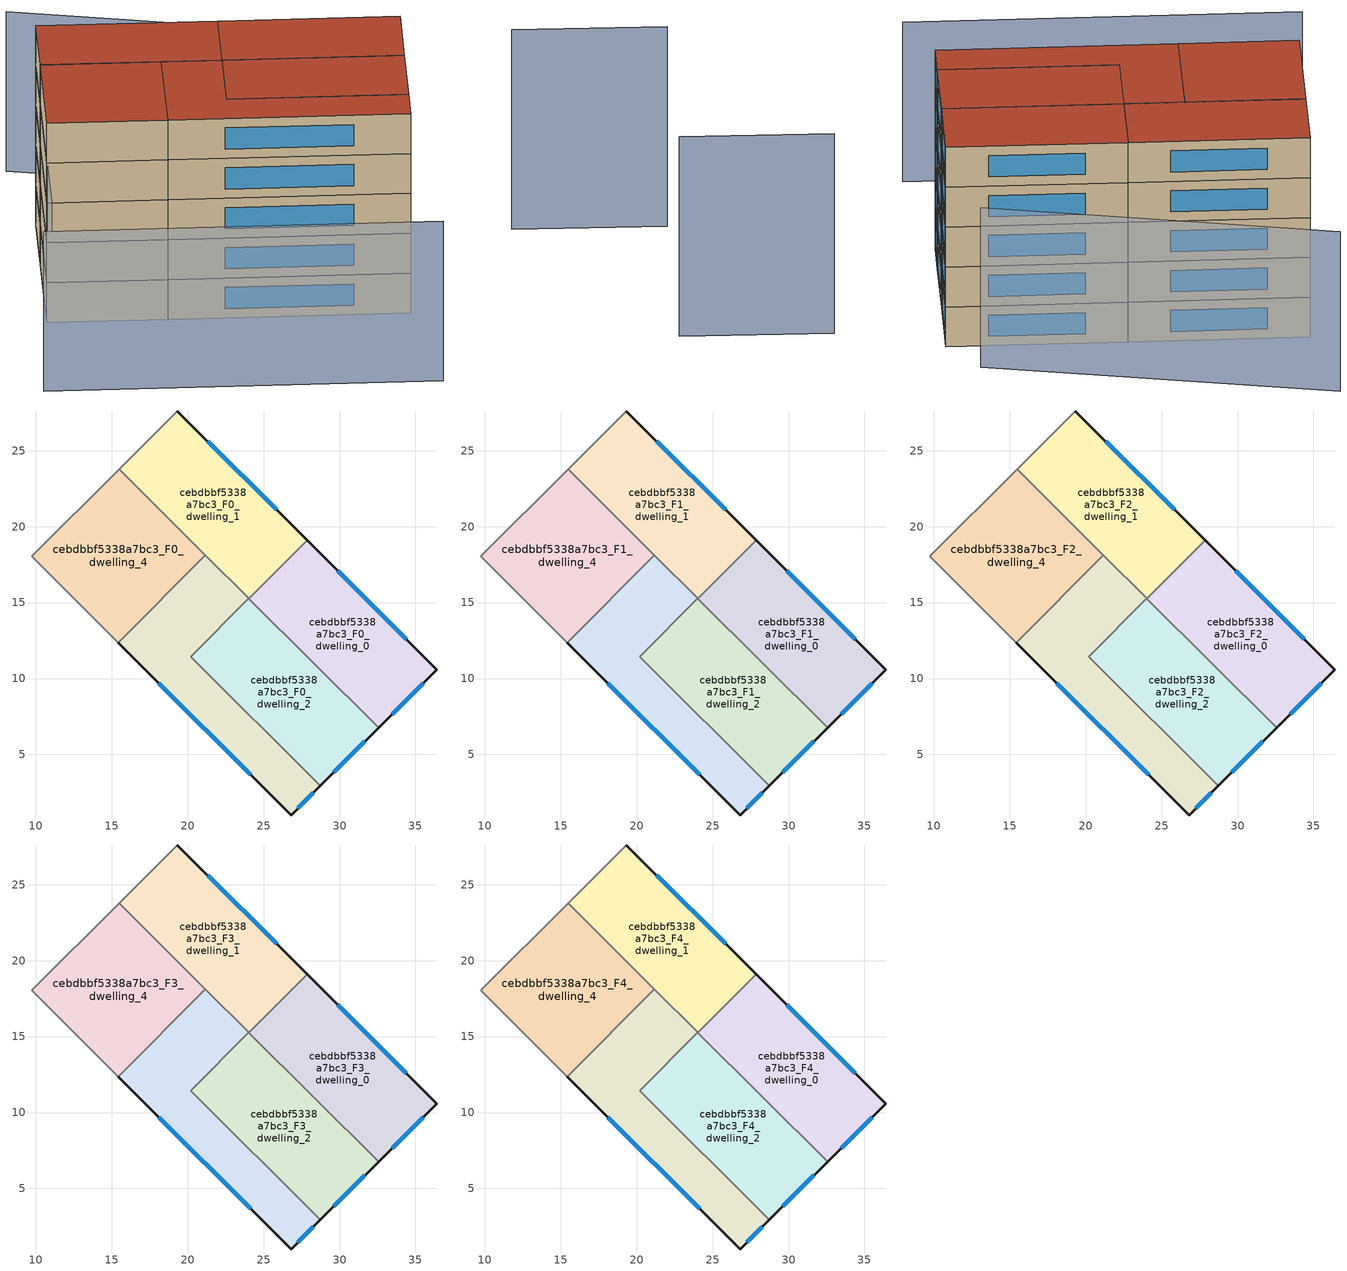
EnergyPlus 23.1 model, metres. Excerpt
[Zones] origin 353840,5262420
cebdbbf5338a7bc3_F0_dwelling_0
 floor ground (EU_floor_Construction): 36.41,10.58 32.57,6.75 24.03,15.27 27.86,19.11 z0
 wall outside (EU_wall_Construction): 32.57,6.75 36.41,10.58 27.86,19.11 z0:3
 wall to cebdbbf5338a7bc3_F0_dwelling_1 (EU_wall_Construction): 27.86,19.11 24.03,15.27 z0:3
 wall to cebdbbf5338a7bc3_F0_dwelling_2 (EU_wall_Construction): 24.03,15.27 32.57,6.75 z0:3
 window (EU_Window_Construction): 34.4,12.58 29.87,17.1 / 33.47,7.65 35.51,9.68 z0.7:2.3
cebdbbf5338a7bc3_F0_dwelling_1
 floor ground (EU_floor_Construction): 27.86,19.11 24.03,15.27 15.48,23.79 19.32,27.62 z0
 wall outside (EU_wall_Construction): 27.86,19.11 19.32,27.62 z0:3
 wall adiabatic (EU_wall_Construction): 19.32,27.62 15.48,23.79 z0:3
 wall to cebdbbf5338a7bc3_F0_dwelling_4 (EU_wall_Construction): 15.48,23.79 21.17,18.12 z0:3
 wall to cebdbbf5338a7bc3_F0_dwelling_3 (EU_wall_Construction): 21.17,18.12 24.02,15.28 z0:3
 wall to cebdbbf5338a7bc3_F0_dwelling_2 (EU_wall_Construction): 24.02,15.28 24.03,15.27 z0:3
 window (EU_Window_Construction): 25.85,21.1 21.33,25.62 z0.7:2.3
cebdbbf5338a7bc3_F0_dwelling_2
 floor ground (EU_floor_Construction): 32.57,6.75 28.73,2.92 20.19,11.44 24.02,15.28 z0
 wall outside (EU_wall_Construction): 28.73,2.92 32.57,6.75 z0:3
 wall to cebdbbf5338a7bc3_F0_dwelling_3 (EU_wall_Construction): 24.02,15.28 20.19,11.44 28.73,2.92 z0:3
 window (EU_Window_Construction): 29.63,3.82 31.67,5.85 z0.7:2.3
cebdbbf5338a7bc3_F0_dwelling_3
 floor ground (EU_floor_Construction): 24.02,15.28 20.19,11.44 28.73,2.92 26.81,1.01 15.43,12.36 21.17,18.12 z0
 wall outside (EU_wall_Construction): 15.43,12.36 26.81,1.01 28.73,2.92 z0:3
 wall to cebdbbf5338a7bc3_F0_dwelling_4 (EU_wall_Construction): 21.17,18.12 15.43,12.36 z0:3
 window (EU_Window_Construction): 27.26,1.46 28.28,2.47 / 18.1,9.7 24.14,3.68 z0.7:2.3
cebdbbf5338a7bc3_F0_dwelling_4
 floor ground (EU_floor_Construction): 21.17,18.12 15.43,12.36 9.72,18.05 15.48,23.79 z0
 wall adiabatic (EU_wall_Construction): 15.48,23.79 9.72,18.05 15.43,12.36 z0:3
cebdbbf5338a7bc3_F1_dwelling_0
 floor to cebdbbf5338a7bc3_F0_dwelling_0 (EU_floor_Construction): 36.41,10.58 32.57,6.75 24.03,15.27 27.86,19.11 z3
 wall outside (EU_wall_Construction): 32.57,6.75 36.41,10.58 27.86,19.11 z3:6
 wall to cebdbbf5338a7bc3_F1_dwelling_1 (EU_wall_Construction): 27.86,19.11 24.03,15.27 z3:6
 wall to cebdbbf5338a7bc3_F1_dwelling_2 (EU_wall_Construction): 24.03,15.27 32.57,6.75 z3:6
 window (EU_Window_Construction): 34.4,12.58 29.87,17.1 / 33.47,7.65 35.51,9.68 z3.7:5.3
cebdbbf5338a7bc3_F1_dwelling_1
 floor to cebdbbf5338a7bc3_F0_dwelling_1 (EU_floor_Construction): 27.86,19.11 24.03,15.27 15.48,23.79 19.32,27.62 z3
 wall outside (EU_wall_Construction): 27.86,19.11 19.32,27.62 z3:6
 wall adiabatic (EU_wall_Construction): 19.32,27.62 15.48,23.79 z3:6
 wall to cebdbbf5338a7bc3_F1_dwelling_4 (EU_wall_Construction): 15.48,23.79 21.17,18.12 z3:6
 wall to cebdbbf5338a7bc3_F1_dwelling_3 (EU_wall_Construction): 21.17,18.12 24.02,15.28 z3:6
 wall to cebdbbf5338a7bc3_F1_dwelling_2 (EU_wall_Construction): 24.02,15.28 24.03,15.27 z3:6
 window (EU_Window_Construction): 25.85,21.1 21.33,25.62 z3.7:5.3
cebdbbf5338a7bc3_F1_dwelling_2
 floor to cebdbbf5338a7bc3_F0_dwelling_2 (EU_floor_Construction): 32.57,6.75 28.73,2.92 20.19,11.44 24.02,15.28 z3
 wall outside (EU_wall_Construction): 28.73,2.92 32.57,6.75 z3:6
 wall to cebdbbf5338a7bc3_F1_dwelling_3 (EU_wall_Construction): 24.02,15.28 20.19,11.44 28.73,2.92 z3:6
 window (EU_Window_Construction): 29.63,3.82 31.67,5.85 z3.7:5.3
cebdbbf5338a7bc3_F1_dwelling_3
 floor to cebdbbf5338a7bc3_F0_dwelling_3 (EU_floor_Construction): 24.02,15.28 20.19,11.44 28.73,2.92 26.81,1.01 15.43,12.36 21.17,18.12 z3
 wall outside (EU_wall_Construction): 15.43,12.36 26.81,1.01 28.73,2.92 z3:6
 wall to cebdbbf5338a7bc3_F1_dwelling_4 (EU_wall_Construction): 21.17,18.12 15.43,12.36 z3:6
 window (EU_Window_Construction): 27.26,1.46 28.28,2.47 / 18.1,9.7 24.14,3.68 z3.7:5.3
cebdbbf5338a7bc3_F1_dwelling_4
 floor to cebdbbf5338a7bc3_F0_dwelling_4 (EU_floor_Construction): 21.17,18.12 15.43,12.36 9.72,18.05 15.48,23.79 z3
 wall adiabatic (EU_wall_Construction): 15.48,23.79 9.72,18.05 15.43,12.36 z3:6
cebdbbf5338a7bc3_F2_dwelling_0
 floor to cebdbbf5338a7bc3_F1_dwelling_0 (EU_floor_Construction): 36.41,10.58 32.57,6.75 24.03,15.27 27.86,19.11 z6
 wall outside (EU_wall_Construction): 32.57,6.75 36.41,10.58 27.86,19.11 z6:9
 wall to cebdbbf5338a7bc3_F2_dwelling_1 (EU_wall_Construction): 27.86,19.11 24.03,15.27 z6:9
 wall to cebdbbf5338a7bc3_F2_dwelling_2 (EU_wall_Construction): 24.03,15.27 32.57,6.75 z6:9
 window (EU_Window_Construction): 34.4,12.58 29.87,17.1 / 33.47,7.65 35.51,9.68 z6.7:8.3
cebdbbf5338a7bc3_F2_dwelling_1
 floor to cebdbbf5338a7bc3_F1_dwelling_1 (EU_floor_Construction): 27.86,19.11 24.03,15.27 15.48,23.79 19.32,27.62 z6
 wall outside (EU_wall_Construction): 27.86,19.11 19.32,27.62 z6:9
 wall adiabatic (EU_wall_Construction): 19.32,27.62 15.48,23.79 z6:9
 wall to cebdbbf5338a7bc3_F2_dwelling_4 (EU_wall_Construction): 15.48,23.79 21.17,18.12 z6:9
 wall to cebdbbf5338a7bc3_F2_dwelling_3 (EU_wall_Construction): 21.17,18.12 24.02,15.28 z6:9
 wall to cebdbbf5338a7bc3_F2_dwelling_2 (EU_wall_Construction): 24.02,15.28 24.03,15.27 z6:9
 window (EU_Window_Construction): 25.85,21.1 21.33,25.62 z6.7:8.3
cebdbbf5338a7bc3_F2_dwelling_2
 floor to cebdbbf5338a7bc3_F1_dwelling_2 (EU_floor_Construction): 32.57,6.75 28.73,2.92 20.19,11.44 24.02,15.28 z6
 wall outside (EU_wall_Construction): 28.73,2.92 32.57,6.75 z6:9
 wall to cebdbbf5338a7bc3_F2_dwelling_3 (EU_wall_Construction): 24.02,15.28 20.19,11.44 28.73,2.92 z6:9
 window (EU_Window_Construction): 29.63,3.82 31.67,5.85 z6.7:8.3
cebdbbf5338a7bc3_F2_dwelling_3
 floor to cebdbbf5338a7bc3_F1_dwelling_3 (EU_floor_Construction): 24.02,15.28 20.19,11.44 28.73,2.92 26.81,1.01 15.43,12.36 21.17,18.12 z6
 wall outside (EU_wall_Construction): 15.43,12.36 26.81,1.01 28.73,2.92 z6:9
 wall to cebdbbf5338a7bc3_F2_dwelling_4 (EU_wall_Construction): 21.17,18.12 15.43,12.36 z6:9
 window (EU_Window_Construction): 27.26,1.46 28.28,2.47 / 18.1,9.7 24.14,3.68 z6.7:8.3
cebdbbf5338a7bc3_F2_dwelling_4
 floor to cebdbbf5338a7bc3_F1_dwelling_4 (EU_floor_Construction): 21.17,18.12 15.43,12.36 9.72,18.05 15.48,23.79 z6
 wall adiabatic (EU_wall_Construction): 15.48,23.79 9.72,18.05 15.43,12.36 z6:9
cebdbbf5338a7bc3_F3_dwelling_0
 floor to cebdbbf5338a7bc3_F2_dwelling_0 (EU_floor_Construction): 36.41,10.58 32.57,6.75 24.03,15.27 27.86,19.11 z9
 wall outside (EU_wall_Construction): 32.57,6.75 36.41,10.58 27.86,19.11 z9:12
 wall to cebdbbf5338a7bc3_F3_dwelling_1 (EU_wall_Construction): 27.86,19.11 24.03,15.27 z9:12
 wall to cebdbbf5338a7bc3_F3_dwelling_2 (EU_wall_Construction): 24.03,15.27 32.57,6.75 z9:12
 window (EU_Window_Construction): 34.4,12.58 29.87,17.1 / 33.47,7.65 35.51,9.68 z9.7:11.3
cebdbbf5338a7bc3_F3_dwelling_1
 floor to cebdbbf5338a7bc3_F2_dwelling_1 (EU_floor_Construction): 27.86,19.11 24.03,15.27 15.48,23.79 19.32,27.62 z9
 wall outside (EU_wall_Construction): 27.86,19.11 19.32,27.62 z9:12
 wall adiabatic (EU_wall_Construction): 19.32,27.62 15.48,23.79 z9:12
 wall to cebdbbf5338a7bc3_F3_dwelling_4 (EU_wall_Construction): 15.48,23.79 21.17,18.12 z9:12
 wall to cebdbbf5338a7bc3_F3_dwelling_3 (EU_wall_Construction): 21.17,18.12 24.02,15.28 z9:12
 wall to cebdbbf5338a7bc3_F3_dwelling_2 (EU_wall_Construction): 24.02,15.28 24.03,15.27 z9:12
 window (EU_Window_Construction): 25.85,21.1 21.33,25.62 z9.7:11.3
cebdbbf5338a7bc3_F3_dwelling_2
 floor to cebdbbf5338a7bc3_F2_dwelling_2 (EU_floor_Construction): 32.57,6.75 28.73,2.92 20.19,11.44 24.02,15.28 z9
 wall outside (EU_wall_Construction): 28.73,2.92 32.57,6.75 z9:12
 wall to cebdbbf5338a7bc3_F3_dwelling_3 (EU_wall_Construction): 24.02,15.28 20.19,11.44 28.73,2.92 z9:12
 window (EU_Window_Construction): 29.63,3.82 31.67,5.85 z9.7:11.3
cebdbbf5338a7bc3_F3_dwelling_3
 floor to cebdbbf5338a7bc3_F2_dwelling_3 (EU_floor_Construction): 24.02,15.28 20.19,11.44 28.73,2.92 26.81,1.01 15.43,12.36 21.17,18.12 z9
 wall outside (EU_wall_Construction): 15.43,12.36 26.81,1.01 28.73,2.92 z9:12
 wall to cebdbbf5338a7bc3_F3_dwelling_4 (EU_wall_Construction): 21.17,18.12 15.43,12.36 z9:12
 window (EU_Window_Construction): 27.26,1.46 28.28,2.47 / 18.1,9.7 24.14,3.68 z9.7:11.3
cebdbbf5338a7bc3_F3_dwelling_4
 floor to cebdbbf5338a7bc3_F2_dwelling_4 (EU_floor_Construction): 21.17,18.12 15.43,12.36 9.72,18.05 15.48,23.79 z9
 wall adiabatic (EU_wall_Construction): 15.48,23.79 9.72,18.05 15.43,12.36 z9:12
cebdbbf5338a7bc3_F4_dwelling_0
 floor to cebdbbf5338a7bc3_F3_dwelling_0 (EU_floor_Construction): 36.41,10.58 32.57,6.75 24.03,15.27 27.86,19.11 z12
 wall outside (EU_wall_Construction): 32.57,6.75 36.41,10.58 27.86,19.11 z12:15
 wall to cebdbbf5338a7bc3_F4_dwelling_1 (EU_wall_Construction): 27.86,19.11 24.03,15.27 z12:15
 wall to cebdbbf5338a7bc3_F4_dwelling_2 (EU_wall_Construction): 24.03,15.27 32.57,6.75 z12:15
 window (EU_Window_Construction): 34.4,12.58 29.87,17.1 / 33.47,7.65 35.51,9.68 z12.7:14.3
 roof outside (EU_roof_Construction): 36.41,10.58 27.86,19.11 24.03,15.27 32.57,6.75 z15
cebdbbf5338a7bc3_F4_dwelling_1
 floor to cebdbbf5338a7bc3_F3_dwelling_1 (EU_floor_Construction): 27.86,19.11 24.03,15.27 15.48,23.79 19.32,27.62 z12
 wall outside (EU_wall_Construction): 27.86,19.11 19.32,27.62 z12:15
 wall adiabatic (EU_wall_Construction): 19.32,27.62 15.48,23.79 z12:15
 wall to cebdbbf5338a7bc3_F4_dwelling_4 (EU_wall_Construction): 15.48,23.79 21.17,18.12 z12:15
 wall to cebdbbf5338a7bc3_F4_dwelling_3 (EU_wall_Construction): 21.17,18.12 24.02,15.28 z12:15
 wall to cebdbbf5338a7bc3_F4_dwelling_2 (EU_wall_Construction): 24.02,15.28 24.03,15.27 z12:15
 window (EU_Window_Construction): 25.85,21.1 21.33,25.62 z12.7:14.3
 roof outside (EU_roof_Construction): 24.03,15.27 27.86,19.11 19.32,27.62 15.48,23.79 z15
cebdbbf5338a7bc3_F4_dwelling_2
 floor to cebdbbf5338a7bc3_F3_dwelling_2 (EU_floor_Construction): 32.57,6.75 28.73,2.92 20.19,11.44 24.02,15.28 z12
 wall outside (EU_wall_Construction): 28.73,2.92 32.57,6.75 z12:15
 wall to cebdbbf5338a7bc3_F4_dwelling_3 (EU_wall_Construction): 24.02,15.28 20.19,11.44 28.73,2.92 z12:15
 window (EU_Window_Construction): 29.63,3.82 31.67,5.85 z12.7:14.3
 roof outside (EU_roof_Construction): 32.57,6.75 24.02,15.28 20.19,11.44 28.73,2.92 z15
cebdbbf5338a7bc3_F4_dwelling_3
 floor to cebdbbf5338a7bc3_F3_dwelling_3 (EU_floor_Construction): 24.02,15.28 20.19,11.44 28.73,2.92 26.81,1.01 15.43,12.36 21.17,18.12 z12
 wall outside (EU_wall_Construction): 15.43,12.36 26.81,1.01 28.73,2.92 z12:15
 wall to cebdbbf5338a7bc3_F4_dwelling_4 (EU_wall_Construction): 21.17,18.12 15.43,12.36 z12:15
 window (EU_Window_Construction): 27.26,1.46 28.28,2.47 / 18.1,9.7 24.14,3.68 z12.7:14.3
 roof outside (EU_roof_Construction): 28.73,2.92 20.19,11.44 24.02,15.28 21.17,18.12 15.43,12.36 26.81,1.01 z15
cebdbbf5338a7bc3_F4_dwelling_4
 floor to cebdbbf5338a7bc3_F3_dwelling_4 (EU_floor_Construction): 21.17,18.12 15.43,12.36 9.72,18.05 15.48,23.79 z12
 wall adiabatic (EU_wall_Construction): 15.48,23.79 9.72,18.05 15.43,12.36 z12:15
 roof outside (EU_roof_Construction): 15.43,12.36 21.17,18.12 15.48,23.79 9.72,18.05 z15
shading: 39.93,3.84 47.1,-3.54 z0:15; 2.53,11.86 21.23,-6.86 / 19.32,27.62 5.9,14.16 / 36.96,14.2 23.57,34.08 z0:12
[Building]
EU S2 Campaign: North Axis=0; Terrain=City; Solar Distribution=FullExterior
[Site:Location]
Budapest.Ferenc.Liszt.Intl.AP: Latitude=47.437; Longitude=19.256; Time Zone=1; Elevation=185
[SizingPeriod:WeatherFileDays]
AnnualSizingPeriod: Begin Month=1; Begin Day of Month=1; End Month=12; End Day of Month=31; Day of Week for Start Day=Monday; Use Weather File Daylight Saving Period=No; Use Weather File Rain and Snow Indicators=No
[MATERIAL]
EU_InternalMass_Material: Roughness=MediumRough; Thickness=0.1; Conductivity=1; Density=1800; Specific Heat=900; Thermal Absorptance=0.9; Solar Absorptance=0.7; Visible Absorptance=0.7
[MATERIAL:NOMASS] Roughness=MediumRough; Thermal Absorptance=0.9; Solar Absorptance=0.7; Visible Absorptance=0.7
Name | Thermal Resistance
EU_wall_NoMass | 0.832559
EU_roof_NoMass | 1.39638
EU_floor_NoMass | 0.872794
[WINDOWMATERIAL:SIMPLEGLAZINGSYSTEM]
EU_Window_SimpleGlazing: UFactor=2.79869; Solar Heat Gain Coefficient=0.75; Visible Transmittance=0.75
[CONSTRUCTION]
EU_wall_Construction: EU_wall_NoMass
EU_roof_Construction: EU_roof_NoMass
EU_floor_Construction: EU_floor_NoMass
EU_Window_Construction: EU_Window_SimpleGlazing
EU_InternalMass_Construction: EU_InternalMass_Material
[ZONE] Type=1; Multiplier=1; Ceiling Height=autocalculate; Floor Area=autocalculate; Part of Total Floor Area=Yes
Name | Volume
cebdbbf5338a7bc3_F0_dwelling_0; cebdbbf5338a7bc3_F1_dwelling_0; cebdbbf5338a7bc3_F2_dwelling_0; cebdbbf5338a7bc3_F3_dwelling_0; cebdbbf5338a7bc3_F4_dwelling_0 | 196.237
cebdbbf5338a7bc3_F0_dwelling_1; cebdbbf5338a7bc3_F1_dwelling_1; cebdbbf5338a7bc3_F2_dwelling_1; cebdbbf5338a7bc3_F3_dwelling_1; cebdbbf5338a7bc3_F4_dwelling_1; cebdbbf5338a7bc3_F0_dwelling_3; cebdbbf5338a7bc3_F1_dwelling_3; cebdbbf5338a7bc3_F2_dwelling_3; cebdbbf5338a7bc3_F3_dwelling_3; cebdbbf5338a7bc3_F4_dwelling_3 | 196.226
cebdbbf5338a7bc3_F0_dwelling_2; cebdbbf5338a7bc3_F1_dwelling_2; cebdbbf5338a7bc3_F2_dwelling_2; cebdbbf5338a7bc3_F3_dwelling_2; cebdbbf5338a7bc3_F4_dwelling_2 | 196.263
cebdbbf5338a7bc3_F0_dwelling_4; cebdbbf5338a7bc3_F1_dwelling_4; cebdbbf5338a7bc3_F2_dwelling_4; cebdbbf5338a7bc3_F3_dwelling_4; cebdbbf5338a7bc3_F4_dwelling_4 | 196.219
[INTERNALMASS] Construction=EU_InternalMass_Construction
Name | Zone or ZoneList | Surface Area
cebdbbf5338a7bc3_F0_dwelling_0_EU_InternalMass | cebdbbf5338a7bc3_F0_dwelling_0 | 65.4125
cebdbbf5338a7bc3_F0_dwelling_1_EU_InternalMass | cebdbbf5338a7bc3_F0_dwelling_1 | 65.4087
cebdbbf5338a7bc3_F0_dwelling_2_EU_InternalMass | cebdbbf5338a7bc3_F0_dwelling_2 | 65.421
cebdbbf5338a7bc3_F0_dwelling_3_EU_InternalMass | cebdbbf5338a7bc3_F0_dwelling_3 | 65.4087
cebdbbf5338a7bc3_F0_dwelling_4_EU_InternalMass | cebdbbf5338a7bc3_F0_dwelling_4 | 65.4062
cebdbbf5338a7bc3_F1_dwelling_0_EU_InternalMass | cebdbbf5338a7bc3_F1_dwelling_0 | 65.4125
cebdbbf5338a7bc3_F1_dwelling_1_EU_InternalMass | cebdbbf5338a7bc3_F1_dwelling_1 | 65.4087
cebdbbf5338a7bc3_F1_dwelling_2_EU_InternalMass | cebdbbf5338a7bc3_F1_dwelling_2 | 65.421
cebdbbf5338a7bc3_F1_dwelling_3_EU_InternalMass | cebdbbf5338a7bc3_F1_dwelling_3 | 65.4087
cebdbbf5338a7bc3_F1_dwelling_4_EU_InternalMass | cebdbbf5338a7bc3_F1_dwelling_4 | 65.4062
cebdbbf5338a7bc3_F2_dwelling_0_EU_InternalMass | cebdbbf5338a7bc3_F2_dwelling_0 | 65.4125
cebdbbf5338a7bc3_F2_dwelling_1_EU_InternalMass | cebdbbf5338a7bc3_F2_dwelling_1 | 65.4087
cebdbbf5338a7bc3_F2_dwelling_2_EU_InternalMass | cebdbbf5338a7bc3_F2_dwelling_2 | 65.421
cebdbbf5338a7bc3_F2_dwelling_3_EU_InternalMass | cebdbbf5338a7bc3_F2_dwelling_3 | 65.4087
cebdbbf5338a7bc3_F2_dwelling_4_EU_InternalMass | cebdbbf5338a7bc3_F2_dwelling_4 | 65.4062
cebdbbf5338a7bc3_F3_dwelling_0_EU_InternalMass | cebdbbf5338a7bc3_F3_dwelling_0 | 65.4125
cebdbbf5338a7bc3_F3_dwelling_1_EU_InternalMass | cebdbbf5338a7bc3_F3_dwelling_1 | 65.4087
cebdbbf5338a7bc3_F3_dwelling_2_EU_InternalMass | cebdbbf5338a7bc3_F3_dwelling_2 | 65.421
cebdbbf5338a7bc3_F3_dwelling_3_EU_InternalMass | cebdbbf5338a7bc3_F3_dwelling_3 | 65.4087
cebdbbf5338a7bc3_F3_dwelling_4_EU_InternalMass | cebdbbf5338a7bc3_F3_dwelling_4 | 65.4062
cebdbbf5338a7bc3_F4_dwelling_0_EU_InternalMass | cebdbbf5338a7bc3_F4_dwelling_0 | 65.4125
cebdbbf5338a7bc3_F4_dwelling_1_EU_InternalMass | cebdbbf5338a7bc3_F4_dwelling_1 | 65.4087
cebdbbf5338a7bc3_F4_dwelling_2_EU_InternalMass | cebdbbf5338a7bc3_F4_dwelling_2 | 65.421
cebdbbf5338a7bc3_F4_dwelling_3_EU_InternalMass | cebdbbf5338a7bc3_F4_dwelling_3 | 65.4087
cebdbbf5338a7bc3_F4_dwelling_4_EU_InternalMass | cebdbbf5338a7bc3_F4_dwelling_4 | 65.4062
[OTHEREQUIPMENT] Fuel Type=Electricity; Design Level Calculation Method=Watts/Area; Power per Zone Floor Area=1; Fraction Latent=0; Fraction Radiant=0; Fraction Lost=0; Carbon Dioxide Generation Rate=0; EndUse Subcategory=EU_Step8_InternalGains
Name | Zone or ZoneList or Space or SpaceList | Schedule
EU_Step8_InternalGain_cebdbbf5338a7bc3_F0_dwelling_0_f000 | cebdbbf5338a7bc3_F0_dwelling_0 | EU_Step8_GainSchedule_cebdbbf5338a7bc3_F0_dwelling_0_f000
EU_Step8_InternalGain_cebdbbf5338a7bc3_F0_dwelling_1_f000 | cebdbbf5338a7bc3_F0_dwelling_1 | EU_Step8_GainSchedule_cebdbbf5338a7bc3_F0_dwelling_1_f000
EU_Step8_InternalGain_cebdbbf5338a7bc3_F0_dwelling_2_f000 | cebdbbf5338a7bc3_F0_dwelling_2 | EU_Step8_GainSchedule_cebdbbf5338a7bc3_F0_dwelling_2_f000
EU_Step8_InternalGain_cebdbbf5338a7bc3_F0_dwelling_3_f000 | cebdbbf5338a7bc3_F0_dwelling_3 | EU_Step8_GainSchedule_cebdbbf5338a7bc3_F0_dwelling_3_f000
EU_Step8_InternalGain_cebdbbf5338a7bc3_F0_dwelling_4_f000 | cebdbbf5338a7bc3_F0_dwelling_4 | EU_Step8_GainSchedule_cebdbbf5338a7bc3_F0_dwelling_4_f000
EU_Step8_InternalGain_cebdbbf5338a7bc3_F1_dwelling_0_f000 | cebdbbf5338a7bc3_F1_dwelling_0 | EU_Step8_GainSchedule_cebdbbf5338a7bc3_F1_dwelling_0_f000
EU_Step8_InternalGain_cebdbbf5338a7bc3_F1_dwelling_1_f000 | cebdbbf5338a7bc3_F1_dwelling_1 | EU_Step8_GainSchedule_cebdbbf5338a7bc3_F1_dwelling_1_f000
EU_Step8_InternalGain_cebdbbf5338a7bc3_F1_dwelling_2_f000 | cebdbbf5338a7bc3_F1_dwelling_2 | EU_Step8_GainSchedule_cebdbbf5338a7bc3_F1_dwelling_2_f000
EU_Step8_InternalGain_cebdbbf5338a7bc3_F1_dwelling_3_f000 | cebdbbf5338a7bc3_F1_dwelling_3 | EU_Step8_GainSchedule_cebdbbf5338a7bc3_F1_dwelling_3_f000
EU_Step8_InternalGain_cebdbbf5338a7bc3_F1_dwelling_4_f000 | cebdbbf5338a7bc3_F1_dwelling_4 | EU_Step8_GainSchedule_cebdbbf5338a7bc3_F1_dwelling_4_f000
EU_Step8_InternalGain_cebdbbf5338a7bc3_F2_dwelling_0_f000 | cebdbbf5338a7bc3_F2_dwelling_0 | EU_Step8_GainSchedule_cebdbbf5338a7bc3_F2_dwelling_0_f000
EU_Step8_InternalGain_cebdbbf5338a7bc3_F2_dwelling_1_f000 | cebdbbf5338a7bc3_F2_dwelling_1 | EU_Step8_GainSchedule_cebdbbf5338a7bc3_F2_dwelling_1_f000
EU_Step8_InternalGain_cebdbbf5338a7bc3_F2_dwelling_2_f000 | cebdbbf5338a7bc3_F2_dwelling_2 | EU_Step8_GainSchedule_cebdbbf5338a7bc3_F2_dwelling_2_f000
EU_Step8_InternalGain_cebdbbf5338a7bc3_F2_dwelling_3_f000 | cebdbbf5338a7bc3_F2_dwelling_3 | EU_Step8_GainSchedule_cebdbbf5338a7bc3_F2_dwelling_3_f000
EU_Step8_InternalGain_cebdbbf5338a7bc3_F2_dwelling_4_f000 | cebdbbf5338a7bc3_F2_dwelling_4 | EU_Step8_GainSchedule_cebdbbf5338a7bc3_F2_dwelling_4_f000
EU_Step8_InternalGain_cebdbbf5338a7bc3_F3_dwelling_0_f000 | cebdbbf5338a7bc3_F3_dwelling_0 | EU_Step8_GainSchedule_cebdbbf5338a7bc3_F3_dwelling_0_f000
EU_Step8_InternalGain_cebdbbf5338a7bc3_F3_dwelling_1_f000 | cebdbbf5338a7bc3_F3_dwelling_1 | EU_Step8_GainSchedule_cebdbbf5338a7bc3_F3_dwelling_1_f000
EU_Step8_InternalGain_cebdbbf5338a7bc3_F3_dwelling_2_f000 | cebdbbf5338a7bc3_F3_dwelling_2 | EU_Step8_GainSchedule_cebdbbf5338a7bc3_F3_dwelling_2_f000
EU_Step8_InternalGain_cebdbbf5338a7bc3_F3_dwelling_3_f000 | cebdbbf5338a7bc3_F3_dwelling_3 | EU_Step8_GainSchedule_cebdbbf5338a7bc3_F3_dwelling_3_f000
EU_Step8_InternalGain_cebdbbf5338a7bc3_F3_dwelling_4_f000 | cebdbbf5338a7bc3_F3_dwelling_4 | EU_Step8_GainSchedule_cebdbbf5338a7bc3_F3_dwelling_4_f000
EU_Step8_InternalGain_cebdbbf5338a7bc3_F4_dwelling_0_f000 | cebdbbf5338a7bc3_F4_dwelling_0 | EU_Step8_GainSchedule_cebdbbf5338a7bc3_F4_dwelling_0_f000
EU_Step8_InternalGain_cebdbbf5338a7bc3_F4_dwelling_1_f000 | cebdbbf5338a7bc3_F4_dwelling_1 | EU_Step8_GainSchedule_cebdbbf5338a7bc3_F4_dwelling_1_f000
EU_Step8_InternalGain_cebdbbf5338a7bc3_F4_dwelling_2_f000 | cebdbbf5338a7bc3_F4_dwelling_2 | EU_Step8_GainSchedule_cebdbbf5338a7bc3_F4_dwelling_2_f000
EU_Step8_InternalGain_cebdbbf5338a7bc3_F4_dwelling_3_f000 | cebdbbf5338a7bc3_F4_dwelling_3 | EU_Step8_GainSchedule_cebdbbf5338a7bc3_F4_dwelling_3_f000
EU_Step8_InternalGain_cebdbbf5338a7bc3_F4_dwelling_4_f000 | cebdbbf5338a7bc3_F4_dwelling_4 | EU_Step8_GainSchedule_cebdbbf5338a7bc3_F4_dwelling_4_f000
[ZONEVENTILATION:DESIGNFLOWRATE] Schedule=EU_AlwaysOn; Design Flow Rate Calculation Method=AirChanges/Hour; Air Changes per Hour=0.475469; Ventilation Type=Natural; Fan Pressure Rise=0; Fan Total Efficiency=1; Constant Term Coefficient=1; Temperature Term Coefficient=0; Velocity Term Coefficient=0; Velocity Squared Term Coefficient=0; Minimum Indoor Temperature=-100; Maximum Indoor Temperature=100; Delta Temperature=-100; Minimum Outdoor Temperature=-100; Maximum Outdoor Temperature=100; Maximum Wind Speed=40
Name | Zone or ZoneList or Space or SpaceList
EU_ConstantAir_cebdbbf5338a7bc3_F0_dwelling_0 | cebdbbf5338a7bc3_F0_dwelling_0
EU_ConstantAir_cebdbbf5338a7bc3_F0_dwelling_1 | cebdbbf5338a7bc3_F0_dwelling_1
EU_ConstantAir_cebdbbf5338a7bc3_F0_dwelling_2 | cebdbbf5338a7bc3_F0_dwelling_2
EU_ConstantAir_cebdbbf5338a7bc3_F0_dwelling_3 | cebdbbf5338a7bc3_F0_dwelling_3
EU_ConstantAir_cebdbbf5338a7bc3_F0_dwelling_4 | cebdbbf5338a7bc3_F0_dwelling_4
EU_ConstantAir_cebdbbf5338a7bc3_F1_dwelling_0 | cebdbbf5338a7bc3_F1_dwelling_0
EU_ConstantAir_cebdbbf5338a7bc3_F1_dwelling_1 | cebdbbf5338a7bc3_F1_dwelling_1
EU_ConstantAir_cebdbbf5338a7bc3_F1_dwelling_2 | cebdbbf5338a7bc3_F1_dwelling_2
EU_ConstantAir_cebdbbf5338a7bc3_F1_dwelling_3 | cebdbbf5338a7bc3_F1_dwelling_3
EU_ConstantAir_cebdbbf5338a7bc3_F1_dwelling_4 | cebdbbf5338a7bc3_F1_dwelling_4
EU_ConstantAir_cebdbbf5338a7bc3_F2_dwelling_0 | cebdbbf5338a7bc3_F2_dwelling_0
EU_ConstantAir_cebdbbf5338a7bc3_F2_dwelling_1 | cebdbbf5338a7bc3_F2_dwelling_1
EU_ConstantAir_cebdbbf5338a7bc3_F2_dwelling_2 | cebdbbf5338a7bc3_F2_dwelling_2
EU_ConstantAir_cebdbbf5338a7bc3_F2_dwelling_3 | cebdbbf5338a7bc3_F2_dwelling_3
EU_ConstantAir_cebdbbf5338a7bc3_F2_dwelling_4 | cebdbbf5338a7bc3_F2_dwelling_4
EU_ConstantAir_cebdbbf5338a7bc3_F3_dwelling_0 | cebdbbf5338a7bc3_F3_dwelling_0
EU_ConstantAir_cebdbbf5338a7bc3_F3_dwelling_1 | cebdbbf5338a7bc3_F3_dwelling_1
EU_ConstantAir_cebdbbf5338a7bc3_F3_dwelling_2 | cebdbbf5338a7bc3_F3_dwelling_2
EU_ConstantAir_cebdbbf5338a7bc3_F3_dwelling_3 | cebdbbf5338a7bc3_F3_dwelling_3
EU_ConstantAir_cebdbbf5338a7bc3_F3_dwelling_4 | cebdbbf5338a7bc3_F3_dwelling_4
EU_ConstantAir_cebdbbf5338a7bc3_F4_dwelling_0 | cebdbbf5338a7bc3_F4_dwelling_0
EU_ConstantAir_cebdbbf5338a7bc3_F4_dwelling_1 | cebdbbf5338a7bc3_F4_dwelling_1
EU_ConstantAir_cebdbbf5338a7bc3_F4_dwelling_2 | cebdbbf5338a7bc3_F4_dwelling_2
EU_ConstantAir_cebdbbf5338a7bc3_F4_dwelling_3 | cebdbbf5338a7bc3_F4_dwelling_3
EU_ConstantAir_cebdbbf5338a7bc3_F4_dwelling_4 | cebdbbf5338a7bc3_F4_dwelling_4
[HVACTEMPLATE:THERMOSTAT] Constant Heating Setpoint=20; Constant Cooling Setpoint=50
EU_HeatOnly_cebdbbf5338a7bc3_F0_dwelling_0; EU_HeatOnly_cebdbbf5338a7bc3_F0_dwelling_1; EU_HeatOnly_cebdbbf5338a7bc3_F0_dwelling_2; EU_HeatOnly_cebdbbf5338a7bc3_F0_dwelling_3; EU_HeatOnly_cebdbbf5338a7bc3_F0_dwelling_4; EU_HeatOnly_cebdbbf5338a7bc3_F1_dwelling_0; EU_HeatOnly_cebdbbf5338a7bc3_F1_dwelling_1; EU_HeatOnly_cebdbbf5338a7bc3_F1_dwelling_2; EU_HeatOnly_cebdbbf5338a7bc3_F1_dwelling_3; EU_HeatOnly_cebdbbf5338a7bc3_F1_dwelling_4; EU_HeatOnly_cebdbbf5338a7bc3_F2_dwelling_0; EU_HeatOnly_cebdbbf5338a7bc3_F2_dwelling_1; EU_HeatOnly_cebdbbf5338a7bc3_F2_dwelling_2; EU_HeatOnly_cebdbbf5338a7bc3_F2_dwelling_3; EU_HeatOnly_cebdbbf5338a7bc3_F2_dwelling_4; EU_HeatOnly_cebdbbf5338a7bc3_F3_dwelling_0; EU_HeatOnly_cebdbbf5338a7bc3_F3_dwelling_1; EU_HeatOnly_cebdbbf5338a7bc3_F3_dwelling_2; EU_HeatOnly_cebdbbf5338a7bc3_F3_dwelling_3; EU_HeatOnly_cebdbbf5338a7bc3_F3_dwelling_4; EU_HeatOnly_cebdbbf5338a7bc3_F4_dwelling_0; EU_HeatOnly_cebdbbf5338a7bc3_F4_dwelling_1; EU_HeatOnly_cebdbbf5338a7bc3_F4_dwelling_2; EU_HeatOnly_cebdbbf5338a7bc3_F4_dwelling_3; EU_HeatOnly_cebdbbf5338a7bc3_F4_dwelling_4
[HVACTEMPLATE:ZONE:IDEALLOADSAIRSYSTEM] System Availability Schedule=EU_AlwaysOn; Maximum Heating Supply Air Temperature=50; Minimum Cooling Supply Air Temperature=13; Maximum Heating Supply Air Humidity Ratio=0.0156; Minimum Cooling Supply Air Humidity Ratio=0.0077; Heating Limit=NoLimit; Cooling Limit=NoLimit; Heating Availability Schedule=EU_AlwaysOn; Cooling Availability Schedule=EU_CoolingOff; Dehumidification Control Type=ConstantSensibleHeatRatio; Cooling Sensible Heat Ratio=0.7; Dehumidification Setpoint=60; Humidification Control Type=None; Humidification Setpoint=30; Outdoor Air Method=None; Outdoor Air Flow Rate per Person=0.00944; Outdoor Air Flow Rate per Zone Floor Area=0; Outdoor Air Flow Rate per Zone=0; Demand Controlled Ventilation Type=None; Outdoor Air Economizer Type=NoEconomizer; Heat Recovery Type=None; Sensible Heat Recovery Effectiveness=0.7; Latent Heat Recovery Effectiveness=0.65
Name | Template Thermostat
cebdbbf5338a7bc3_F0_dwelling_0 | EU_HeatOnly_cebdbbf5338a7bc3_F0_dwelling_0
cebdbbf5338a7bc3_F0_dwelling_1 | EU_HeatOnly_cebdbbf5338a7bc3_F0_dwelling_1
cebdbbf5338a7bc3_F0_dwelling_2 | EU_HeatOnly_cebdbbf5338a7bc3_F0_dwelling_2
cebdbbf5338a7bc3_F0_dwelling_3 | EU_HeatOnly_cebdbbf5338a7bc3_F0_dwelling_3
cebdbbf5338a7bc3_F0_dwelling_4 | EU_HeatOnly_cebdbbf5338a7bc3_F0_dwelling_4
cebdbbf5338a7bc3_F1_dwelling_0 | EU_HeatOnly_cebdbbf5338a7bc3_F1_dwelling_0
cebdbbf5338a7bc3_F1_dwelling_1 | EU_HeatOnly_cebdbbf5338a7bc3_F1_dwelling_1
cebdbbf5338a7bc3_F1_dwelling_2 | EU_HeatOnly_cebdbbf5338a7bc3_F1_dwelling_2
cebdbbf5338a7bc3_F1_dwelling_3 | EU_HeatOnly_cebdbbf5338a7bc3_F1_dwelling_3
cebdbbf5338a7bc3_F1_dwelling_4 | EU_HeatOnly_cebdbbf5338a7bc3_F1_dwelling_4
cebdbbf5338a7bc3_F2_dwelling_0 | EU_HeatOnly_cebdbbf5338a7bc3_F2_dwelling_0
cebdbbf5338a7bc3_F2_dwelling_1 | EU_HeatOnly_cebdbbf5338a7bc3_F2_dwelling_1
cebdbbf5338a7bc3_F2_dwelling_2 | EU_HeatOnly_cebdbbf5338a7bc3_F2_dwelling_2
cebdbbf5338a7bc3_F2_dwelling_3 | EU_HeatOnly_cebdbbf5338a7bc3_F2_dwelling_3
cebdbbf5338a7bc3_F2_dwelling_4 | EU_HeatOnly_cebdbbf5338a7bc3_F2_dwelling_4
cebdbbf5338a7bc3_F3_dwelling_0 | EU_HeatOnly_cebdbbf5338a7bc3_F3_dwelling_0
cebdbbf5338a7bc3_F3_dwelling_1 | EU_HeatOnly_cebdbbf5338a7bc3_F3_dwelling_1
cebdbbf5338a7bc3_F3_dwelling_2 | EU_HeatOnly_cebdbbf5338a7bc3_F3_dwelling_2
cebdbbf5338a7bc3_F3_dwelling_3 | EU_HeatOnly_cebdbbf5338a7bc3_F3_dwelling_3
cebdbbf5338a7bc3_F3_dwelling_4 | EU_HeatOnly_cebdbbf5338a7bc3_F3_dwelling_4
cebdbbf5338a7bc3_F4_dwelling_0 | EU_HeatOnly_cebdbbf5338a7bc3_F4_dwelling_0
cebdbbf5338a7bc3_F4_dwelling_1 | EU_HeatOnly_cebdbbf5338a7bc3_F4_dwelling_1
cebdbbf5338a7bc3_F4_dwelling_2 | EU_HeatOnly_cebdbbf5338a7bc3_F4_dwelling_2
cebdbbf5338a7bc3_F4_dwelling_3 | EU_HeatOnly_cebdbbf5338a7bc3_F4_dwelling_3
cebdbbf5338a7bc3_F4_dwelling_4 | EU_HeatOnly_cebdbbf5338a7bc3_F4_dwelling_4
[SIZING:ZONE] Zone Cooling Design Supply Air Temperature Input Method=SupplyAirTemperature; Zone Cooling Design Supply Air Temperature=13; Zone Heating Design Supply Air Temperature Input Method=SupplyAirTemperature; Zone Heating Design Supply Air Temperature=50; Zone Cooling Design Supply Air Humidity Ratio=0.008; Zone Heating Design Supply Air Humidity Ratio=0.008; Cooling Design Air Flow Method=DesignDay; Cooling Design Air Flow Rate=0; Cooling Minimum Air Flow per Zone Floor Area=0.000762; Cooling Minimum Air Flow=0; Cooling Minimum Air Flow Fraction=0.2; Heating Design Air Flow Method=DesignDay; Heating Design Air Flow Rate=0; Heating Maximum Air Flow per Zone Floor Area=0.002032; Heating Maximum Air Flow=0.141576; Heating Maximum Air Flow Fraction=0.3; Account for Dedicated Outdoor Air System=No; Dedicated Outdoor Air System Control Strategy=NeutralSupplyAir; Dedicated Outdoor Air Low Setpoint Temperature for Design=autosize; Dedicated Outdoor Air High Setpoint Temperature for Design=autosize; Zone Load Sizing Method=Sensible Load Only No Latent Load; Zone Latent Cooling Design Supply Air Humidity Ratio Input Method=HumidityRatioDifference; Zone Cooling Design Supply Air Humidity Ratio Difference=0.005; Zone Latent Heating Design Supply Air Humidity Ratio Input Method=HumidityRatioDifference; Zone Humidification Design Supply Air Humidity Ratio Difference=0.005
cebdbbf5338a7bc3_F0_dwelling_0; cebdbbf5338a7bc3_F0_dwelling_1; cebdbbf5338a7bc3_F0_dwelling_2; cebdbbf5338a7bc3_F0_dwelling_3; cebdbbf5338a7bc3_F0_dwelling_4; cebdbbf5338a7bc3_F1_dwelling_0; cebdbbf5338a7bc3_F1_dwelling_1; cebdbbf5338a7bc3_F1_dwelling_2; cebdbbf5338a7bc3_F1_dwelling_3; cebdbbf5338a7bc3_F1_dwelling_4; cebdbbf5338a7bc3_F2_dwelling_0; cebdbbf5338a7bc3_F2_dwelling_1; cebdbbf5338a7bc3_F2_dwelling_2; cebdbbf5338a7bc3_F2_dwelling_3; cebdbbf5338a7bc3_F2_dwelling_4; cebdbbf5338a7bc3_F3_dwelling_0; cebdbbf5338a7bc3_F3_dwelling_1; cebdbbf5338a7bc3_F3_dwelling_2; cebdbbf5338a7bc3_F3_dwelling_3; cebdbbf5338a7bc3_F3_dwelling_4; cebdbbf5338a7bc3_F4_dwelling_0; cebdbbf5338a7bc3_F4_dwelling_1; cebdbbf5338a7bc3_F4_dwelling_2; cebdbbf5338a7bc3_F4_dwelling_3; cebdbbf5338a7bc3_F4_dwelling_4
[SCHEDULE:CONSTANT]
Name | Hourly Value
EU_AlwaysOn | 1
EU_CoolingOff | 0
[SCHEDULE:FILE] Column Number=1; Rows to Skip at Top=0; Number of Hours of Data=8760; Column Separator=Comma; Interpolate to Timestep=No; Minutes per Item=60; Adjust Schedule for Daylight Savings=Yes
Name | File
EU_Step8_GainSchedule_cebdbbf5338a7bc3_F0_dwelling_0_f000 | ../../schedules/cebdbbf5338a7bc3/cebdbbf5338a7bc3_F0_dwelling_0_f000_gain.csv
EU_Step8_GainSchedule_cebdbbf5338a7bc3_F0_dwelling_1_f000 | ../../schedules/cebdbbf5338a7bc3/cebdbbf5338a7bc3_F0_dwelling_1_f000_gain.csv
EU_Step8_GainSchedule_cebdbbf5338a7bc3_F0_dwelling_2_f000 | ../../schedules/cebdbbf5338a7bc3/cebdbbf5338a7bc3_F0_dwelling_2_f000_gain.csv
EU_Step8_GainSchedule_cebdbbf5338a7bc3_F0_dwelling_3_f000 | ../../schedules/cebdbbf5338a7bc3/cebdbbf5338a7bc3_F0_dwelling_3_f000_gain.csv
EU_Step8_GainSchedule_cebdbbf5338a7bc3_F0_dwelling_4_f000 | ../../schedules/cebdbbf5338a7bc3/cebdbbf5338a7bc3_F0_dwelling_4_f000_gain.csv
EU_Step8_GainSchedule_cebdbbf5338a7bc3_F1_dwelling_0_f000 | ../../schedules/cebdbbf5338a7bc3/cebdbbf5338a7bc3_F1_dwelling_0_f000_gain.csv
EU_Step8_GainSchedule_cebdbbf5338a7bc3_F1_dwelling_1_f000 | ../../schedules/cebdbbf5338a7bc3/cebdbbf5338a7bc3_F1_dwelling_1_f000_gain.csv
EU_Step8_GainSchedule_cebdbbf5338a7bc3_F1_dwelling_2_f000 | ../../schedules/cebdbbf5338a7bc3/cebdbbf5338a7bc3_F1_dwelling_2_f000_gain.csv
EU_Step8_GainSchedule_cebdbbf5338a7bc3_F1_dwelling_3_f000 | ../../schedules/cebdbbf5338a7bc3/cebdbbf5338a7bc3_F1_dwelling_3_f000_gain.csv
EU_Step8_GainSchedule_cebdbbf5338a7bc3_F1_dwelling_4_f000 | ../../schedules/cebdbbf5338a7bc3/cebdbbf5338a7bc3_F1_dwelling_4_f000_gain.csv
EU_Step8_GainSchedule_cebdbbf5338a7bc3_F2_dwelling_0_f000 | ../../schedules/cebdbbf5338a7bc3/cebdbbf5338a7bc3_F2_dwelling_0_f000_gain.csv
EU_Step8_GainSchedule_cebdbbf5338a7bc3_F2_dwelling_1_f000 | ../../schedules/cebdbbf5338a7bc3/cebdbbf5338a7bc3_F2_dwelling_1_f000_gain.csv
EU_Step8_GainSchedule_cebdbbf5338a7bc3_F2_dwelling_2_f000 | ../../schedules/cebdbbf5338a7bc3/cebdbbf5338a7bc3_F2_dwelling_2_f000_gain.csv
EU_Step8_GainSchedule_cebdbbf5338a7bc3_F2_dwelling_3_f000 | ../../schedules/cebdbbf5338a7bc3/cebdbbf5338a7bc3_F2_dwelling_3_f000_gain.csv
EU_Step8_GainSchedule_cebdbbf5338a7bc3_F2_dwelling_4_f000 | ../../schedules/cebdbbf5338a7bc3/cebdbbf5338a7bc3_F2_dwelling_4_f000_gain.csv
EU_Step8_GainSchedule_cebdbbf5338a7bc3_F3_dwelling_0_f000 | ../../schedules/cebdbbf5338a7bc3/cebdbbf5338a7bc3_F3_dwelling_0_f000_gain.csv
EU_Step8_GainSchedule_cebdbbf5338a7bc3_F3_dwelling_1_f000 | ../../schedules/cebdbbf5338a7bc3/cebdbbf5338a7bc3_F3_dwelling_1_f000_gain.csv
EU_Step8_GainSchedule_cebdbbf5338a7bc3_F3_dwelling_2_f000 | ../../schedules/cebdbbf5338a7bc3/cebdbbf5338a7bc3_F3_dwelling_2_f000_gain.csv
EU_Step8_GainSchedule_cebdbbf5338a7bc3_F3_dwelling_3_f000 | ../../schedules/cebdbbf5338a7bc3/cebdbbf5338a7bc3_F3_dwelling_3_f000_gain.csv
EU_Step8_GainSchedule_cebdbbf5338a7bc3_F3_dwelling_4_f000 | ../../schedules/cebdbbf5338a7bc3/cebdbbf5338a7bc3_F3_dwelling_4_f000_gain.csv
EU_Step8_GainSchedule_cebdbbf5338a7bc3_F4_dwelling_0_f000 | ../../schedules/cebdbbf5338a7bc3/cebdbbf5338a7bc3_F4_dwelling_0_f000_gain.csv
EU_Step8_GainSchedule_cebdbbf5338a7bc3_F4_dwelling_1_f000 | ../../schedules/cebdbbf5338a7bc3/cebdbbf5338a7bc3_F4_dwelling_1_f000_gain.csv
EU_Step8_GainSchedule_cebdbbf5338a7bc3_F4_dwelling_2_f000 | ../../schedules/cebdbbf5338a7bc3/cebdbbf5338a7bc3_F4_dwelling_2_f000_gain.csv
EU_Step8_GainSchedule_cebdbbf5338a7bc3_F4_dwelling_3_f000 | ../../schedules/cebdbbf5338a7bc3/cebdbbf5338a7bc3_F4_dwelling_3_f000_gain.csv
EU_Step8_GainSchedule_cebdbbf5338a7bc3_F4_dwelling_4_f000 | ../../schedules/cebdbbf5338a7bc3/cebdbbf5338a7bc3_F4_dwelling_4_f000_gain.csv
